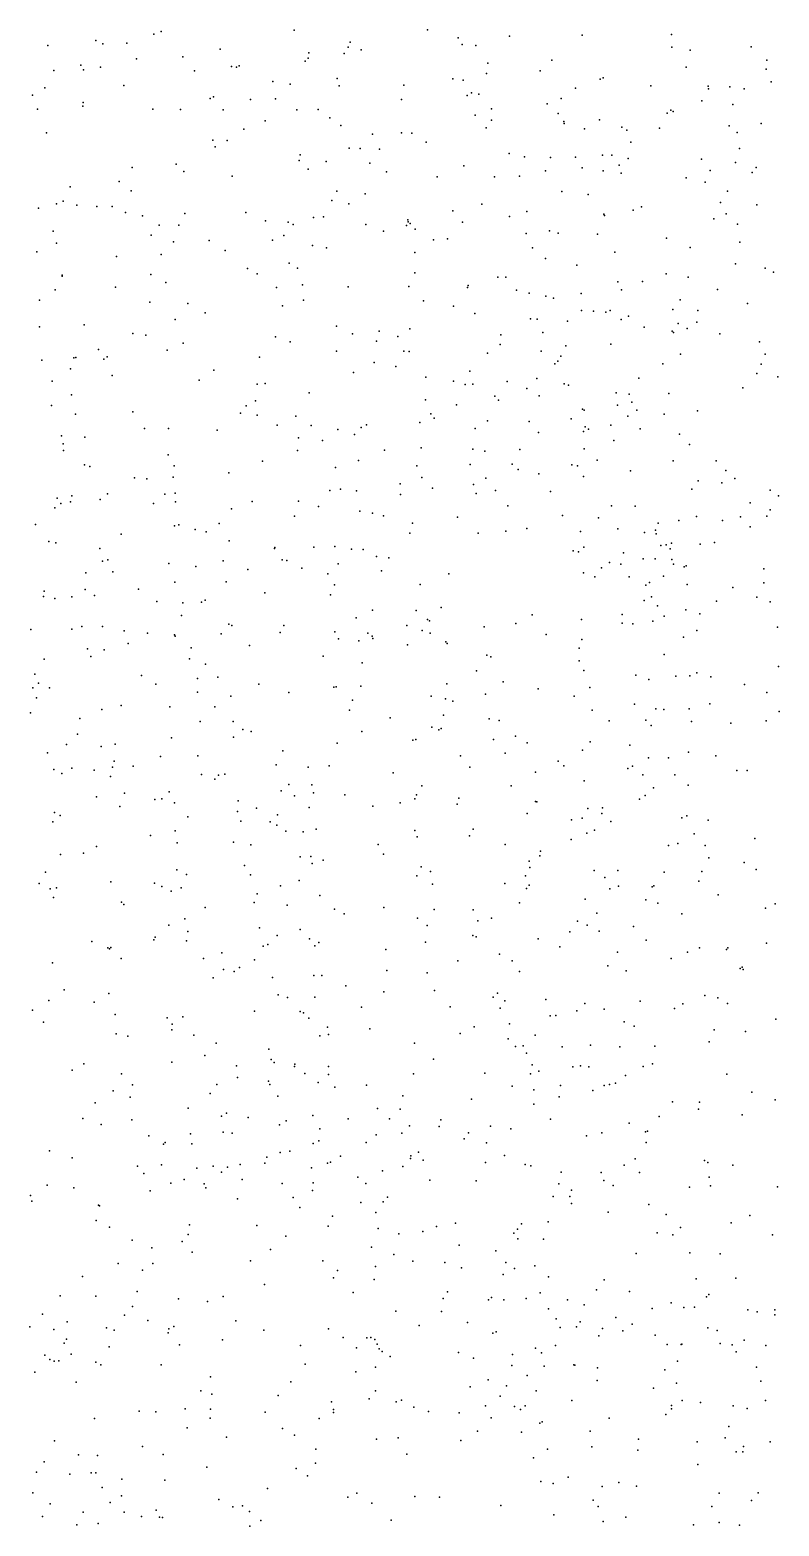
# Model space of a CAD drawing. Extents: x 2 to 99999, y 0 to 49999.
# Drawn here: x 50002 to 56251, y 37507 to 49979 of the extents above; entities that cross this region are included whole.
import ezdxf

# ---------------------------------------------------------------- set-up
doc = ezdxf.new("R2010")
doc.units = 0
doc.header["$MEASUREMENT"] = 0
doc.layers.add('points', color=50, linetype='Continuous')

msp = doc.modelspace()

# ---------------------------------------------------------------- linework, layer by layer
at = {"layer": 'points', "color": 3}
for p in [(50551, 49891, 2), (51035, 49943, 13), (51096, 49965, 26), (52205, 49978, 91), (53317, 49979, 83), (53575, 49914, 78), (54003, 49926, 84), (54609, 49934, 85), (55352, 49940, 90), (50151, 49849, 85), (50610, 49864, 64), (50811, 49867, 23), (51588, 49818, 57), (52329, 49788, 13), (52624, 49783, 30), (52655, 49835, 34), (52673, 49876, 36), (52764, 49814, 1), (53607, 49858, 61), (53720, 49849, 31), (55357, 49835, 48), (55510, 49809, 26), (56018, 49839, 78), (50202, 49641, 17), (50426, 49684, 3), (50450, 49646, 75), (50591, 49668, 99), (50892, 49737, 37), (51277, 49754, 6), (51684, 49673, 30), (51725, 49668, 99), (51746, 49679, 51), (52297, 49717, 21), (52323, 49744, 40), (53820, 49703, 73), (54355, 49726, 83), (55476, 49669, 83), (56143, 49653, 22), (56148, 49728, 1), (50786, 49515, 95), (51374, 49637, 30), (52027, 49550, 32), (52173, 49526, 8), (52564, 49573, 42), (53120, 49518, 17), (53528, 49572, 86), (53615, 49560, 45), (53811, 49616, 22), (54259, 49637, 24), (54759, 49569, 8), (54784, 49580, 93), (56185, 49547, 60), (50024, 49436, 73), (50126, 49495, 55), (51506, 49406, 58), (51532, 49422, 18), (51843, 49400, 79), (52049, 49405, 49), (52581, 49514, 74), (53101, 49398, 81), (53650, 49432, 77), (53686, 49453, 63), (53746, 49442, 29), (54433, 49408, 90), (54553, 49493, 23), (55182, 49513, 45), (55659, 49511, 76), (55663, 49488, 51), (55840, 49503, 86), (55960, 49487, 9), (50064, 49319, 16), (50442, 49343, 54), (50447, 49375, 20), (51026, 49318, 5), (51258, 49316, 20), (51613, 49314, 14), (52229, 49313, 20), (52405, 49315, 34), (53716, 49268, 43), (53852, 49322, 22), (54317, 49364, 11), (54408, 49281, 32), (55316, 49286, 35), (55347, 49310, 83), (55366, 49299, 73), (55605, 49388, 96), (55864, 49358, 18), (51785, 49151, 69), (51963, 49222, 59), (52504, 49247, 53), (52595, 49181, 12), (53806, 49162, 7), (53852, 49226, 47), (54454, 49215, 89), (54457, 49199, 27), (54627, 49155, 68), (54752, 49228, 70), (54940, 49169, 82), (54981, 49143, 49), (55252, 49161, 72), (55833, 49178, 55), (56102, 49199, 84), (50141, 49120, 11), (51527, 49059, 60), (51648, 49056, 12), (52859, 49109, 58), (53100, 49120, 49), (53188, 49119, 69), (53306, 49043, 30), (55014, 49043, 14), (55900, 49125, 19), (51548, 49005, 49), (52257, 48937, 40), (52664, 48994, 39), (52757, 48991, 91), (52917, 48985, 35), (53998, 48949, 15), (54126, 48920, 3), (54344, 48915, 81), (54552, 48918, 51), (54777, 48936, 1), (54855, 48935, 38), (54991, 48906, 29), (55604, 48900, 68), (55920, 48989, 9), (50854, 48832, 96), (51221, 48861, 50), (51286, 48799, 40), (52247, 48889, 8), (52322, 48818, 81), (52474, 48882, 21), (52837, 48867, 46), (52976, 48796, 12), (53622, 48847, 75), (54303, 48805, 40), (54608, 48830, 12), (54783, 48804, 26), (54918, 48851, 84), (54932, 48785, 39), (55676, 48808, 82), (55886, 48874, 75), (56026, 48789, 75), (56060, 48831, 87), (50339, 48672, 30), (50745, 48715, 95), (51688, 48760, 82), (53399, 48754, 94), (53877, 48753, 28), (54085, 48760, 30), (55476, 48745, 2), (55634, 48711, 40), (50223, 48528, 75), (50278, 48550, 41), (50392, 48518, 91), (50847, 48637, 84), (52521, 48558, 27), (52562, 48634, 38), (52661, 48529, 48), (52798, 48613, 69), (53771, 48525, 57), (54439, 48632, 10), (54659, 48606, 41), (55762, 48540, 9), (55821, 48636, 52), (56066, 48522, 75), (50074, 48493, 19), (50561, 48506, 15), (50688, 48506, 67), (50799, 48456, 36), (50942, 48429, 54), (51294, 48449, 41), (51803, 48457, 50), (52367, 48414, 80), (52452, 48420, 68), (53154, 48397, 80), (53528, 48471, 15), (54002, 48423, 21), (54146, 48464, 10), (54789, 48444, 11), (54793, 48431, 97), (55033, 48476, 28), (55103, 48503, 92), (55706, 48405, 61), (55808, 48446, 9), (50195, 48300, 90), (51012, 48269, 1), (51081, 48350, 66), (51245, 48351, 86), (51966, 48387, 34), (52157, 48376, 42), (52198, 48358, 85), (52805, 48356, 79), (52951, 48302, 58), (53142, 48348, 92), (53157, 48378, 72), (53173, 48366, 12), (53214, 48319, 55), (53609, 48375, 75), (54141, 48283, 48), (54335, 48304, 1), (54407, 48285, 76), (54735, 48275, 79), (55903, 48360, 37), (50225, 48201, 46), (51200, 48213, 15), (51498, 48224, 48), (52025, 48226, 67), (52121, 48265, 96), (52359, 48182, 87), (52475, 48163, 91), (53368, 48228, 43), (53486, 48238, 24), (54193, 48163, 2), (55312, 48244, 24), (55510, 48164, 2), (55924, 48210, 53), (50061, 48129, 6), (50724, 48091, 4), (51097, 48107, 69), (51630, 48140, 11), (52163, 48034, 62), (53213, 48123, 7), (54303, 48074, 37), (54563, 48019, 70), (54880, 48126, 16), (55887, 48030, 38), (50272, 47933, 11), (50272, 47926, 73), (51010, 47940, 64), (51817, 47989, 5), (51896, 47946, 75), (52234, 47994, 20), (53213, 47955, 55), (53904, 47918, 18), (53971, 47919, 69), (55308, 47945, 46), (55492, 47917, 31), (56134, 47993, 52), (56204, 47960, 19), (50212, 47812, 14), (50717, 47835, 48), (51137, 47873, 34), (52058, 47831, 84), (52275, 47854, 25), (52656, 47836, 71), (53161, 47839, 51), (53653, 47831, 64), (53657, 47849, 39), (54059, 47808, 93), (54165, 47785, 82), (54601, 47782, 42), (54905, 47879, 32), (54935, 47812, 62), (55112, 47881, 11), (55738, 47815, 35), (50083, 47725, 34), (51003, 47710, 41), (51320, 47698, 73), (52109, 47680, 95), (52284, 47726, 82), (53286, 47721, 42), (53536, 47676, 25), (54304, 47758, 63), (54368, 47744, 92), (55364, 47649, 73), (55426, 47730, 93), (55987, 47699, 26), (50455, 47519, 10), (51213, 47566, 29), (51464, 47620, 51), (53714, 47614, 27), (54178, 47569, 37), (54233, 47567, 51), (54485, 47552, 19), (54602, 47639, 43), (54703, 47633, 93), (54806, 47625, 61), (54841, 47641, 60), (54934, 47564, 26), (54995, 47592, 0), (55410, 47532, 39), (55565, 47542, 76), (55574, 47641, 13), (50082, 47505, 35), (50859, 47449, 60), (50968, 47434, 58), (52049, 47421, 86), (52558, 47509, 1), (52693, 47445, 14), (52914, 47467, 67), (53071, 47424, 86), (53171, 47486, 34), (53929, 47436, 17), (54280, 47457, 32), (55124, 47501, 88), (55358, 47467, 38), (55370, 47457, 19), (55483, 47489, 97), (55756, 47446, 30), (50574, 47315, 33), (51147, 47308, 8), (51281, 47367, 76), (52174, 47380, 27), (52558, 47302, 48), (52894, 47384, 5), (53122, 47302, 96), (53166, 47298, 54), (53819, 47285, 92), (53925, 47356, 50), (54265, 47300, 76), (54471, 47345, 85), (54846, 47360, 42), (55427, 47275, 74), (56087, 47379, 75), (56135, 47276, 39), (50102, 47226, 53), (50341, 47153, 19), (50367, 47244, 8), (50385, 47249, 91), (50619, 47233, 13), (50646, 47253, 34), (51918, 47251, 73), (52874, 47207, 33), (53053, 47172, 24), (54381, 47195, 15), (54405, 47218, 32), (54430, 47259, 73), (55282, 47195, 71), (56102, 47192, 17), (50187, 47050, 72), (50687, 47097, 70), (51413, 47058, 55), (51535, 47142, 84), (51897, 47026, 66), (51964, 47031, 36), (52702, 47123, 26), (53305, 47085, 45), (53535, 47051, 44), (53631, 47024, 44), (53671, 47133, 73), (53696, 47026, 10), (53982, 47049, 67), (54231, 47072, 23), (54459, 47029, 6), (55080, 47076, 97), (56065, 47115, 41), (56240, 47087, 19), (50348, 46937, 63), (52331, 46954, 15), (53879, 46925, 28), (54147, 46991, 7), (54249, 46928, 1), (54493, 47017, 27), (54892, 46953, 58), (54999, 46943, 73), (55331, 46947, 8), (55949, 46994, 2), (50183, 46849, 18), (50381, 46777, 44), (50861, 46796, 76), (51757, 46784, 81), (51805, 46845, 78), (51884, 46886, 86), (53302, 46894, 15), (53347, 46778, 5), (53561, 46853, 29), (53910, 46891, 43), (54610, 46816, 32), (54624, 46809, 61), (54902, 46852, 69), (55023, 46876, 59), (55065, 46808, 80), (55291, 46775, 41), (55571, 46804, 87), (50957, 46656, 50), (51157, 46655, 52), (51897, 46766, 96), (52063, 46684, 70), (52221, 46760, 6), (52348, 46681, 28), (52570, 46649, 44), (52765, 46664, 96), (52810, 46686, 65), (53254, 46706, 32), (53374, 46743, 37), (53715, 46655, 40), (53818, 46721, 92), (54165, 46714, 31), (54516, 46738, 35), (54632, 46670, 92), (54661, 46650, 91), (54847, 46684, 13), (54990, 46758, 91), (55092, 46653, 55), (50265, 46595, 29), (50279, 46529, 20), (50459, 46584, 79), (51563, 46643, 25), (52243, 46579, 14), (52443, 46556, 9), (52708, 46607, 28), (54244, 46622, 4), (54620, 46631, 36), (54871, 46557, 71), (55419, 46610, 73), (55504, 46522, 62), (50282, 46472, 81), (51155, 46436, 18), (52234, 46473, 35), (52959, 46475, 85), (53265, 46495, 10), (53695, 46484, 35), (53795, 46466, 82), (54089, 46482, 12), (54624, 46486, 83), (50456, 46354, 84), (50503, 46340, 91), (51204, 46345, 45), (51660, 46287, 36), (51943, 46385, 62), (52552, 46332, 43), (52743, 46389, 91), (53230, 46344, 79), (53675, 46356, 88), (54023, 46359, 84), (54075, 46314, 37), (54247, 46278, 47), (54523, 46353, 81), (54569, 46345, 43), (54734, 46391, 8), (55011, 46303, 25), (55368, 46388, 43), (55725, 46386, 97), (55807, 46307, 68), (50873, 46244, 68), (50978, 46237, 35), (51196, 46251, 6), (52592, 46150, 80), (53090, 46196, 78), (53270, 46248, 94), (53360, 46159, 15), (53701, 46190, 68), (53805, 46243, 97), (54618, 46255, 78), (55524, 46150, 10), (55576, 46220, 44), (55773, 46204, 93), (55882, 46240, 50), (50229, 46075, 33), (50260, 46030, 79), (50340, 46046, 35), (50351, 46095, 36), (50588, 46064, 33), (50650, 46112, 14), (51033, 46030, 33), (51127, 46109, 79), (51214, 46116, 73), (51215, 46045, 1), (51856, 46049, 31), (52243, 46051, 34), (52503, 46139, 86), (52725, 46137, 25), (53094, 46106, 6), (53725, 46114, 71), (53884, 46140, 27), (54345, 46130, 47), (56009, 46036, 60), (56176, 46141, 14), (56245, 46096, 8), (50209, 45995, 84), (51684, 45987, 38), (52208, 45925, 92), (52410, 46007, 18), (52754, 45967, 21), (52859, 45951, 69), (52950, 45927, 67), (53567, 45916, 20), (53989, 46011, 58), (54444, 45932, 99), (54743, 45911, 70), (54854, 46011, 18), (55050, 46008, 13), (55561, 45922, 32), (55928, 45919, 82), (56147, 45926, 18), (56177, 45979, 40), (50049, 45855, 36), (50762, 45776, 35), (51208, 45845, 95), (51245, 45852, 67), (51380, 45814, 98), (51473, 45796, 10), (51580, 45864, 41), (53170, 45784, 24), (53192, 45868, 91), (53740, 45784, 27), (53970, 45801, 12), (54147, 45823, 7), (54595, 45798, 60), (54905, 45819, 5), (55129, 45788, 40), (55221, 45810, 52), (55224, 45778, 6), (55241, 45867, 43), (55415, 45888, 29), (55779, 45889, 66), (56010, 45837, 46), (50160, 45713, 82), (50218, 45704, 65), (50584, 45656, 44), (51663, 45721, 20), (52043, 45657, 18), (52045, 45665, 49), (52370, 45668, 71), (52544, 45672, 70), (52683, 45651, 59), (54623, 45667, 75), (55265, 45682, 15), (55309, 45687, 5), (55342, 45652, 86), (55352, 45699, 30), (55592, 45693, 95), (55711, 45705, 5), (50608, 45551, 80), (50653, 45561, 25), (51160, 45530, 24), (51614, 45554, 34), (52107, 45560, 29), (52145, 45555, 32), (52573, 45527, 35), (52782, 45648, 61), (52892, 45588, 81), (52996, 45579, 86), (54532, 45635, 94), (54577, 45629, 13), (54835, 45540, 50), (54930, 45526, 70), (54954, 45621, 45), (55118, 45571, 30), (55216, 45569, 13), (55356, 45565, 16), (55371, 45526, 78), (50469, 45454, 72), (50694, 45460, 8), (51387, 45507, 65), (51819, 45480, 54), (52270, 45492, 92), (52488, 45446, 95), (52933, 45469, 9), (53497, 45446, 9), (54618, 45452, 27), (54713, 45420, 35), (54768, 45495, 94), (55000, 45421, 41), (55286, 45425, 50), (55458, 45503, 88), (55475, 45512, 84), (56123, 45485, 11), (50120, 45300, 8), (50462, 45314, 33), (50907, 45317, 97), (51212, 45375, 27), (51638, 45378, 59), (51961, 45285, 72), (52543, 45353, 90), (53256, 45356, 67), (55140, 45349, 18), (55170, 45373, 52), (55484, 45357, 26), (55865, 45331, 2), (56122, 45369, 46), (50115, 45257, 19), (50210, 45239, 95), (50351, 45253, 49), (50541, 45263, 68), (51061, 45215, 64), (51277, 45204, 75), (51433, 45208, 60), (51463, 45224, 1), (52509, 45270, 21), (53433, 45163, 80), (55124, 45221, 69), (55187, 45252, 84), (55236, 45179, 94), (55728, 45216, 70), (56065, 45250, 26), (56175, 45211, 70), (51266, 45096, 72), (52723, 45078, 51), (52860, 45141, 50), (53223, 45139, 17), (53317, 45063, 19), (53335, 45053, 54), (54054, 45031, 9), (54192, 45103, 12), (54602, 45064, 83), (54942, 45033, 46), (54943, 45107, 2), (55030, 45029, 100), (55198, 45049, 90), (55291, 45092, 11), (55473, 45145, 37), (55589, 45110, 47), (50010, 44980, 71), (50351, 44983, 29), (50436, 45006, 3), (50608, 45006, 28), (50787, 44970, 32), (50982, 44950, 54), (51209, 44936, 55), (51213, 44924, 37), (51598, 44945, 76), (51660, 45024, 85), (51686, 45013, 90), (52089, 44955, 12), (52121, 45014, 1), (52546, 44960, 22), (52577, 44902, 53), (52821, 44951, 65), (52857, 44926, 20), (52863, 44905, 61), (53145, 45013, 51), (53273, 44972, 83), (53341, 44949, 32), (53790, 45002, 23), (54308, 44939, 71), (55454, 44917, 32), (55565, 44973, 34), (56236, 45000, 19), (50483, 44820, 17), (50620, 44812, 7), (50821, 44863, 86), (51346, 44828, 43), (51833, 44848, 63), (52745, 44885, 27), (53151, 44852, 72), (53470, 44879, 15), (53481, 44863, 88), (54582, 44824, 80), (54604, 44896, 41), (50120, 44732, 31), (50509, 44756, 25), (51332, 44736, 30), (51467, 44693, 73), (52448, 44758, 59), (52774, 44702, 2), (53814, 44768, 59), (53846, 44752, 21), (54583, 44720, 9), (55293, 44771, 82), (56245, 44673, 59), (50042, 44609, 64), (50073, 44532, 23), (50932, 44596, 2), (51401, 44571, 85), (51568, 44584, 89), (53478, 44528, 1), (53727, 44635, 64), (53950, 44544, 14), (54622, 44638, 19), (55055, 44601, 98), (55165, 44564, 88), (55390, 44592, 5), (55506, 44594, 1), (55565, 44619, 33), (55681, 44585, 64), (50025, 44494, 62), (50056, 44411, 1), (50164, 44494, 54), (51053, 44525, 98), (51401, 44459, 14), (51678, 44424, 80), (51911, 44525, 52), (52161, 44456, 20), (52536, 44500, 24), (52556, 44502, 5), (52762, 44508, 74), (53349, 44426, 63), (53468, 44404, 27), (53803, 44442, 86), (54241, 44486, 11), (54541, 44424, 85), (54673, 44498, 54), (55962, 44521, 56), (56148, 44455, 56), (50006, 44286, 5), (50602, 44313, 35), (50763, 44348, 31), (51169, 44336, 72), (51544, 44337, 15), (52667, 44308, 84), (52693, 44392, 84), (53530, 44383, 14), (54691, 44307, 79), (55044, 44358, 9), (55222, 44318, 93), (55289, 44315, 15), (55501, 44319, 16), (55673, 44361, 57), (56251, 44298, 30), (50419, 44240, 6), (51422, 44214, 3), (51697, 44213, 10), (53008, 44244, 80), (53354, 44167, 99), (53432, 44154, 26), (53452, 44266, 57), (53832, 44236, 68), (53915, 44223, 18), (54834, 44219, 100), (55138, 44224, 90), (55183, 44181, 93), (55519, 44213, 14), (55848, 44201, 6), (56143, 44219, 23), (50398, 44107, 81), (51184, 44078, 39), (51701, 44083, 77), (51778, 44147, 54), (51848, 44131, 91), (52566, 44034, 49), (52771, 44129, 94), (53195, 44059, 8), (53221, 44065, 47), (53413, 44145, 45), (53869, 44063, 10), (54051, 44091, 20), (54148, 44037, 89), (54675, 44043, 84), (50148, 43952, 86), (50306, 44021, 63), (50595, 44005, 56), (50713, 44024, 20), (51092, 43922, 22), (51403, 43928, 2), (52111, 43970, 33), (53592, 43927, 83), (53965, 43951, 71), (54610, 43976, 27), (55007, 44017, 56), (55161, 43912, 89), (55329, 43911, 62), (55495, 43958, 90), (55723, 43927, 38), (50201, 43814, 22), (50267, 43781, 55), (50352, 43824, 17), (50539, 43809, 49), (50691, 43833, 30), (50706, 43884, 20), (50864, 43842, 76), (52055, 43852, 1), (52323, 43833, 23), (52497, 43844, 6), (53032, 43786, 92), (53671, 43834, 16), (54219, 43791, 2), (54408, 43883, 2), (54455, 43843, 73), (54988, 43823, 63), (55027, 43841, 32), (55897, 43804, 41), (55984, 43804, 37), (50673, 43755, 32), (51434, 43773, 78), (51544, 43733, 62), (51576, 43767, 90), (51628, 43775, 46), (52161, 43689, 4), (52352, 43685, 33), (53271, 43677, 3), (54015, 43677, 59), (54624, 43720, 18), (55115, 43770, 58), (55202, 43662, 0), (55382, 43770, 20), (55491, 43684, 24), (50558, 43587, 29), (50791, 43617, 75), (51045, 43564, 24), (51103, 43569, 2), (51164, 43628, 21), (51207, 43537, 22), (51739, 43551, 50), (52097, 43637, 93), (52208, 43595, 24), (52366, 43619, 58), (52628, 43601, 52), (53090, 43535, 93), (53212, 43569, 75), (53227, 43603, 43), (53580, 43575, 27), (54219, 43546, 48), (54231, 43543, 88), (55086, 43565, 79), (55133, 43598, 65), (50208, 43454, 29), (50254, 43430, 81), (50753, 43504, 78), (51318, 43419, 33), (51732, 43463, 18), (51893, 43492, 19), (52068, 43437, 90), (52332, 43496, 8), (52862, 43509, 45), (53566, 43524, 97), (54149, 43447, 78), (54609, 43407, 25), (54655, 43489, 59), (54771, 43448, 17), (54777, 43493, 3), (55438, 43410, 96), (55480, 43426, 58), (50192, 43378, 91), (51214, 43302, 91), (51760, 43384, 56), (52007, 43377, 12), (52062, 43350, 47), (52137, 43299, 45), (52280, 43295, 95), (52390, 43315, 90), (53212, 43305, 8), (53700, 43315, 80), (54520, 43395, 88), (54647, 43282, 81), (54712, 43308, 26), (54848, 43381, 14), (55659, 43392, 65), (50557, 43173, 14), (51008, 43263, 35), (51230, 43202, 93), (51701, 43209, 2), (51844, 43185, 10), (52907, 43189, 87), (53233, 43253, 24), (53668, 43260, 71), (53965, 43188, 54), (54515, 43231, 2), (55329, 43181, 96), (55406, 43198, 15), (55543, 43278, 70), (55634, 43181, 28), (56047, 43237, 23), (50256, 43105, 5), (50450, 43116, 99), (52255, 43086, 17), (52345, 43088, 87), (52355, 43031, 92), (52448, 43059, 92), (52952, 43108, 51), (54167, 43050, 62), (54256, 43094, 27), (54261, 43132, 18), (55665, 43077, 92), (55960, 43039, 62), (50133, 42957, 18), (51227, 42976, 19), (51307, 42938, 7), (51791, 43013, 83), (51842, 42936, 24), (53228, 42926, 3), (53264, 43002, 72), (53344, 42964, 80), (54135, 42928, 63), (54171, 42997, 31), (54708, 42972, 44), (54797, 42913, 38), (54905, 42971, 49), (55291, 42959, 98), (55606, 42963, 34), (56059, 42979, 13), (50079, 42863, 40), (50171, 42819, 3), (50224, 42828, 89), (50678, 42877, 37), (51041, 42865, 25), (51102, 42837, 19), (51179, 42799, 88), (51264, 42827, 99), (52091, 42845, 39), (52247, 42889, 97), (53359, 42857, 39), (53963, 42864, 23), (54145, 42821, 48), (54167, 42848, 94), (54840, 42819, 79), (54912, 42840, 1), (55191, 42835, 77), (55207, 42844, 80), (55582, 42883, 10), (50198, 42746, 39), (50767, 42708, 48), (50786, 42689, 32), (51465, 42664, 57), (51871, 42706, 88), (51896, 42778, 92), (52148, 42684, 48), (52421, 42762, 44), (52955, 42662, 14), (54086, 42702, 58), (54632, 42734, 100), (55138, 42728, 38), (55238, 42698, 26), (55743, 42770, 66), (56137, 42657, 91), (56218, 42695, 24), (51295, 42569, 76), (52543, 42649, 11), (52622, 42610, 64), (53235, 42574, 93), (53375, 42646, 37), (53700, 42645, 67), (53737, 42553, 41), (53851, 42574, 55), (54568, 42549, 85), (54731, 42616, 32), (55439, 42609, 2), (51047, 42416, 34), (51162, 42515, 76), (51320, 42462, 18), (51917, 42493, 17), (52065, 42429, 76), (52255, 42479, 43), (53316, 42512, 53), (53696, 42430, 62), (53723, 42420, 51), (54506, 42459, 20), (54649, 42515, 61), (54750, 42467, 33), (55036, 42504, 15), (50518, 42379, 67), (50653, 42326, 32), (50667, 42320, 25), (50677, 42331, 60), (51035, 42394, 66), (51309, 42386, 81), (51604, 42284, 34), (51947, 42342, 85), (51986, 42355, 92), (52335, 42403, 4), (52379, 42343, 73), (52412, 42372, 92), (52970, 42314, 74), (53301, 42374, 9), (54242, 42403, 38), (54421, 42336, 87), (54903, 42292, 57), (55141, 42392, 13), (55487, 42291, 26), (55588, 42328, 80), (55811, 42313, 44), (55822, 42328, 24), (56146, 42365, 93), (50189, 42203, 30), (50762, 42239, 46), (51449, 42239, 58), (51749, 42162, 80), (51876, 42226, 59), (53571, 42218, 59), (53918, 42274, 40), (54023, 42218, 21), (54822, 42176, 43), (55351, 42237, 3), (55943, 42167, 3), (51531, 42076, 79), (51616, 42146, 58), (51706, 42130, 34), (52024, 42079, 32), (52371, 42095, 42), (52436, 42095, 40), (52980, 42137, 96), (53316, 42119, 29), (54086, 42129, 87), (54976, 42134, 68), (55925, 42154, 70), (55950, 42147, 27), (50287, 41978, 7), (50659, 41946, 73), (52073, 41935, 83), (52151, 41913, 49), (52377, 41916, 75), (52637, 42010, 31), (52954, 41959, 64), (53376, 41972, 7), (53866, 41917, 0), (53901, 41949, 77), (55632, 41929, 48), (55740, 41910, 53), (50023, 41808, 29), (50160, 41889, 76), (50537, 41874, 41), (51876, 41798, 48), (52255, 41795, 5), (52283, 41785, 44), (52768, 41831, 11), (53507, 41836, 58), (53925, 41825, 49), (53962, 41885, 78), (54305, 41897, 24), (54563, 41802, 35), (54630, 41862, 64), (54791, 41816, 22), (55091, 41883, 21), (55377, 41820, 63), (55447, 41861, 17), (55819, 41863, 47), (50114, 41707, 89), (50713, 41772, 54), (51147, 41744, 7), (51189, 41691, 12), (51278, 41752, 75), (52327, 41741, 93), (52485, 41667, 26), (53707, 41669, 20), (54001, 41694, 97), (54341, 41760, 56), (54388, 41764, 19), (54957, 41710, 41), (55042, 41675, 85), (56223, 41733, 85), (50720, 41610, 28), (50819, 41590, 36), (51186, 41644, 8), (51369, 41599, 22), (52419, 41592, 99), (52492, 41605, 70), (52838, 41651, 86), (53209, 41533, 5), (53590, 41613, 92), (53990, 41569, 50), (54216, 41599, 65), (55668, 41544, 30), (55710, 41643, 66), (55970, 41630, 44), (51461, 41430, 96), (51556, 41532, 51), (51996, 41481, 86), (54053, 41504, 43), (54117, 41510, 87), (54143, 41450, 20), (54440, 41503, 78), (54678, 41516, 9), (54922, 41502, 5), (55213, 41507, 4), (50355, 41308, 47), (50452, 41361, 64), (51187, 41375, 15), (51725, 41344, 37), (52014, 41397, 38), (52038, 41371, 55), (52208, 41339, 24), (52211, 41358, 12), (52493, 41337, 3), (53368, 41399, 38), (53795, 41283, 83), (54190, 41353, 93), (54247, 41299, 64), (54529, 41334, 91), (54593, 41343, 98), (54663, 41336, 8), (55118, 41337, 8), (55196, 41360, 54), (50766, 41277, 40), (50857, 41184, 95), (51560, 41189, 58), (51733, 41245, 18), (51992, 41216, 32), (52002, 41189, 19), (52294, 41280, 99), (52407, 41205, 79), (52492, 41272, 98), (52544, 41165, 37), (52808, 41183, 77), (53200, 41276, 86), (54024, 41175, 67), (54176, 41277, 63), (54426, 41179, 95), (54792, 41179, 49), (54837, 41189, 57), (54887, 41199, 63), (54970, 41263, 81), (55816, 41273, 12), (50546, 41035, 7), (50695, 41135, 93), (50838, 41082, 44), (51505, 41114, 73), (52071, 41091, 35), (53113, 41093, 69), (53686, 41066, 8), (54204, 41143, 93), (54416, 41085, 40), (54698, 41137, 22), (55361, 41043, 86), (55586, 41041, 86), (56024, 41123, 21), (56217, 41061, 54), (51323, 40991, 77), (51599, 40923, 94), (51641, 40949, 84), (51821, 40912, 92), (52362, 40928, 68), (52902, 40987, 4), (53091, 40981, 19), (54206, 41025, 50), (55251, 40922, 89), (55579, 40981, 45), (55943, 40934, 40), (50442, 40903, 25), (50595, 40854, 53), (50853, 40892, 39), (51614, 40791, 15), (52084, 40851, 96), (52140, 40885, 53), (52419, 40818, 5), (52657, 40902, 54), (53000, 40902, 64), (53168, 40842, 85), (53416, 40837, 96), (53429, 40892, 94), (53660, 40785, 68), (53844, 40840, 93), (54014, 40818, 68), (54343, 40898, 49), (54773, 40786, 14), (55000, 40864, 84), (55136, 40793, 59), (55154, 40798, 91), (50993, 40761, 76), (51115, 40690, 67), (51130, 40703, 27), (51341, 40777, 1), (51353, 40692, 74), (51688, 40783, 22), (52364, 40696, 85), (52413, 40718, 45), (52806, 40705, 76), (52889, 40767, 46), (53103, 40783, 25), (53623, 40734, 87), (53811, 40702, 62), (54643, 40759, 19), (55143, 40705, 81), (50166, 40634, 45), (50355, 40575, 6), (51977, 40583, 72), (52090, 40620, 37), (52171, 40633, 14), (52508, 40539, 14), (52592, 40591, 13), (53175, 40570, 8), (53180, 40594, 26), (53243, 40624, 18), (53283, 40556, 58), (53802, 40538, 6), (53961, 40595, 50), (55051, 40567, 100), (55629, 40553, 77), (55655, 40537, 7), (50898, 40507, 4), (50953, 40447, 45), (51100, 40518, 99), (51394, 40490, 36), (51530, 40508, 7), (51599, 40458, 61), (51651, 40499, 11), (51756, 40521, 60), (51960, 40531, 33), (52351, 40494, 41), (52484, 40532, 97), (52738, 40415, 35), (52943, 40468, 74), (53113, 40504, 31), (54133, 40522, 47), (54180, 40511, 39), (54433, 40456, 35), (54767, 40455, 64), (54957, 40515, 45), (55087, 40453, 48), (55668, 40416, 46), (55865, 40516, 32), (50146, 40348, 19), (50368, 40326, 46), (51005, 40301, 96), (51178, 40365, 46), (51289, 40396, 43), (51455, 40359, 59), (51469, 40326, 97), (51771, 40397, 93), (52107, 40363, 72), (52359, 40304, 35), (52365, 40369, 47), (52803, 40363, 29), (53337, 40391, 79), (53725, 40384, 29), (54413, 40361, 68), (54520, 40306, 46), (54790, 40387, 56), (54866, 40345, 22), (55502, 40333, 37), (55678, 40344, 16), (56237, 40336, 74), (50007, 40262, 34), (50018, 40216, 48), (50574, 40182, 58), (50582, 40175, 3), (51733, 40235, 43), (52199, 40247, 26), (52252, 40162, 53), (52762, 40203, 5), (52949, 40210, 56), (52984, 40248, 28), (54365, 40253, 80), (54504, 40255, 44), (54518, 40197, 38), (55163, 40186, 99), (50554, 40053, 35), (52526, 40091, 53), (52888, 40122, 55), (54325, 40042, 31), (54825, 40123, 100), (55310, 40103, 48), (56007, 40096, 55), (50665, 39998, 47), (51321, 39936, 73), (51333, 40017, 50), (51895, 40013, 37), (52136, 39924, 54), (52489, 40007, 37), (52907, 39988, 10), (53079, 39942, 37), (53279, 39963, 82), (53394, 40005, 65), (53551, 40031, 64), (54039, 39949, 21), (54069, 39981, 88), (54103, 40025, 70), (55234, 39951, 6), (55364, 39934, 33), (55429, 39995, 58), (55851, 40034, 47), (56195, 39935, 84), (50855, 39889, 29), (51020, 39826, 42), (51272, 39879, 3), (51354, 39790, 26), (52008, 39812, 81), (52851, 39831, 38), (53582, 39848, 17), (53888, 39802, 5), (54071, 39901, 39), (54285, 39898, 51), (50737, 39696, 34), (51028, 39696, 98), (51843, 39719, 59), (52446, 39719, 76), (52883, 39671, 5), (53036, 39771, 82), (53196, 39715, 79), (53464, 39705, 72), (53971, 39704, 40), (54213, 39676, 25), (55059, 39778, 7), (55506, 39785, 91), (55759, 39776, 5), (50440, 39587, 99), (50940, 39641, 71), (52533, 39576, 42), (52568, 39638, 42), (52874, 39563, 20), (53601, 39659, 88), (53948, 39604, 39), (54045, 39654, 33), (54327, 39584, 92), (54792, 39559, 81), (55560, 39567, 38), (55891, 39573, 77), (50255, 39426, 53), (50553, 39424, 68), (50897, 39461, 32), (51614, 39420, 15), (51958, 39521, 12), (52698, 39455, 86), (53484, 39458, 23), (54257, 39450, 1), (54727, 39476, 96), (55002, 39462, 82), (55645, 39419, 21), (55665, 39436, 36), (50857, 39336, 52), (51242, 39402, 23), (51483, 39380, 19), (53053, 39299, 87), (53435, 39295, 70), (53448, 39404, 50), (53827, 39394, 39), (53852, 39411, 86), (53956, 39394, 82), (54142, 39405, 81), (54326, 39317, 35), (54486, 39393, 10), (54624, 39351, 15), (55193, 39321, 95), (55349, 39369, 48), (55455, 39328, 91), (55544, 39331, 44), (55991, 39308, 45), (56068, 39292, 45), (56215, 39310, 22), (50002, 39167, 66), (50106, 39274, 94), (50313, 39209, 31), (50792, 39265, 76), (50985, 39220, 26), (51201, 39169, 23), (51719, 39218, 58), (53248, 39180, 88), (53651, 39203, 49), (54392, 39233, 60), (54561, 39168, 60), (54591, 39210, 59), (54888, 39245, 80), (55026, 39189, 70), (56214, 39268, 31), (50201, 39146, 83), (50308, 39065, 78), (50640, 39159, 26), (50704, 39141, 4), (51155, 39118, 97), (51160, 39151, 49), (51609, 39060, 3), (51953, 39139, 82), (52492, 39150, 44), (52614, 39079, 61), (52813, 39075, 56), (52845, 39079, 5), (52878, 39063, 87), (53862, 39115, 97), (53892, 39127, 66), (54425, 39162, 84), (54747, 39092, 50), (54779, 39153, 14), (54946, 39135, 76), (55218, 39099, 64), (55657, 39159, 62), (55733, 39136, 71), (55960, 39056, 70), (50126, 38932, 29), (50289, 39031, 91), (50346, 38940, 89), (50662, 39002, 69), (51250, 39017, 56), (52260, 39011, 11), (52726, 38992, 88), (52898, 39022, 21), (52915, 38984, 57), (52939, 38961, 71), (53007, 38919, 32), (53577, 38954, 17), (54028, 38936, 29), (54218, 38990, 75), (54269, 38950, 94), (54385, 39013, 28), (55316, 39021, 27), (55433, 39020, 87), (55440, 39024, 89), (55759, 39030, 79), (55860, 39017, 26), (55892, 38958, 71), (56140, 39013, 26), (50042, 38791, 90), (50169, 38894, 46), (50205, 38882, 94), (50242, 38885, 50), (50552, 38873, 75), (50594, 38852, 43), (51096, 38850, 39), (52297, 38855, 48), (52719, 38792, 62), (52885, 38830, 17), (53703, 38906, 56), (54021, 38844, 96), (54290, 38839, 61), (54539, 38851, 53), (54546, 38848, 70), (54737, 38825, 3), (55297, 38808, 94), (55402, 38881, 42), (56061, 38832, 63), (50388, 38705, 28), (51508, 38751, 97), (52178, 38709, 78), (53674, 38668, 24), (53823, 38727, 51), (53977, 38675, 19), (54149, 38762, 50), (54734, 38720, 74), (55396, 38699, 68), (56097, 38715, 97), (51427, 38634, 22), (51518, 38605, 36), (52073, 38594, 6), (52518, 38543, 90), (52831, 38566, 83), (52883, 38634, 94), (53058, 38542, 90), (53101, 38557, 52), (53924, 38589, 59), (54224, 38633, 75), (54523, 38554, 10), (55204, 38657, 19), (55442, 38553, 26), (56138, 38554, 65), (50912, 38465, 56), (51051, 38460, 45), (51296, 38483, 86), (51509, 38481, 27), (51964, 38455, 40), (52533, 38453, 46), (52535, 38479, 22), (53205, 38498, 69), (53325, 38463, 67), (53582, 38450, 3), (53801, 38508, 38), (54044, 38503, 31), (54094, 38479, 24), (54132, 38508, 32), (55305, 38438, 76), (55352, 38483, 75), (55354, 38511, 24), (55596, 38537, 72), (55867, 38508, 2), (55985, 38486, 35), (50541, 38403, 49), (51314, 38325, 54), (51504, 38406, 80), (52108, 38319, 52), (52415, 38404, 69), (53734, 38297, 49), (53849, 38410, 6), (54101, 38290, 93), (54255, 38365, 42), (54274, 38376, 18), (54674, 38299, 58), (54834, 38407, 81), (55832, 38336, 78), (50207, 38216, 64), (50942, 38171, 10), (51642, 38248, 85), (52209, 38264, 60), (52894, 38231, 94), (53073, 38243, 4), (53596, 38220, 59), (54689, 38166, 44), (55079, 38231, 27), (55566, 38209, 19), (55802, 38243, 69), (55954, 38169, 13), (56175, 38210, 20), (50122, 38042, 95), (50408, 38100, 37), (50565, 38094, 44), (51114, 38103, 46), (52388, 38147, 15), (53145, 38107, 47), (54202, 38076, 87), (54320, 38147, 2), (55071, 38139, 17), (55892, 38125, 8), (55949, 38126, 46), (50058, 37955, 15), (50335, 37938, 65), (50514, 37950, 52), (50553, 37950, 57), (51477, 37999, 36), (52223, 37986, 65), (52316, 37926, 95), (52384, 38031, 35), (55573, 38020, 20), (50604, 37828, 21), (50769, 37897, 86), (51127, 37888, 64), (51984, 37820, 67), (54262, 37879, 54), (54366, 37861, 80), (54491, 37913, 64), (54776, 37837, 23), (54913, 37870, 68), (55061, 37839, 49), (50026, 37785, 49), (50171, 37692, 21), (50672, 37702, 50), (50767, 37759, 26), (51577, 37729, 82), (51776, 37675, 90), (52653, 37748, 36), (52728, 37780, 2), (52855, 37698, 9), (53212, 37754, 17), (53418, 37747, 65), (53931, 37677, 15), (54699, 37722, 37), (54741, 37670, 69), (55690, 37670, 82), (55752, 37780, 70), (56019, 37719, 49), (56076, 37785, 33), (50108, 37586, 69), (50446, 37622, 22), (50788, 37622, 29), (50933, 37587, 28), (51054, 37640, 7), (51084, 37582, 69), (51107, 37579, 55), (51694, 37666, 4), (51834, 37627, 87), (51928, 37553, 46), (53016, 37557, 17), (54372, 37599, 42), (54784, 37544, 18), (54973, 37582, 46), (50392, 37516, 63), (50572, 37528, 20), (51836, 37507, 12), (55538, 37518, 94), (55750, 37537, 73), (55919, 37513, 79)]:
    msp.add_point(p, dxfattribs=at)

doc.saveas('drawing.dxf')
